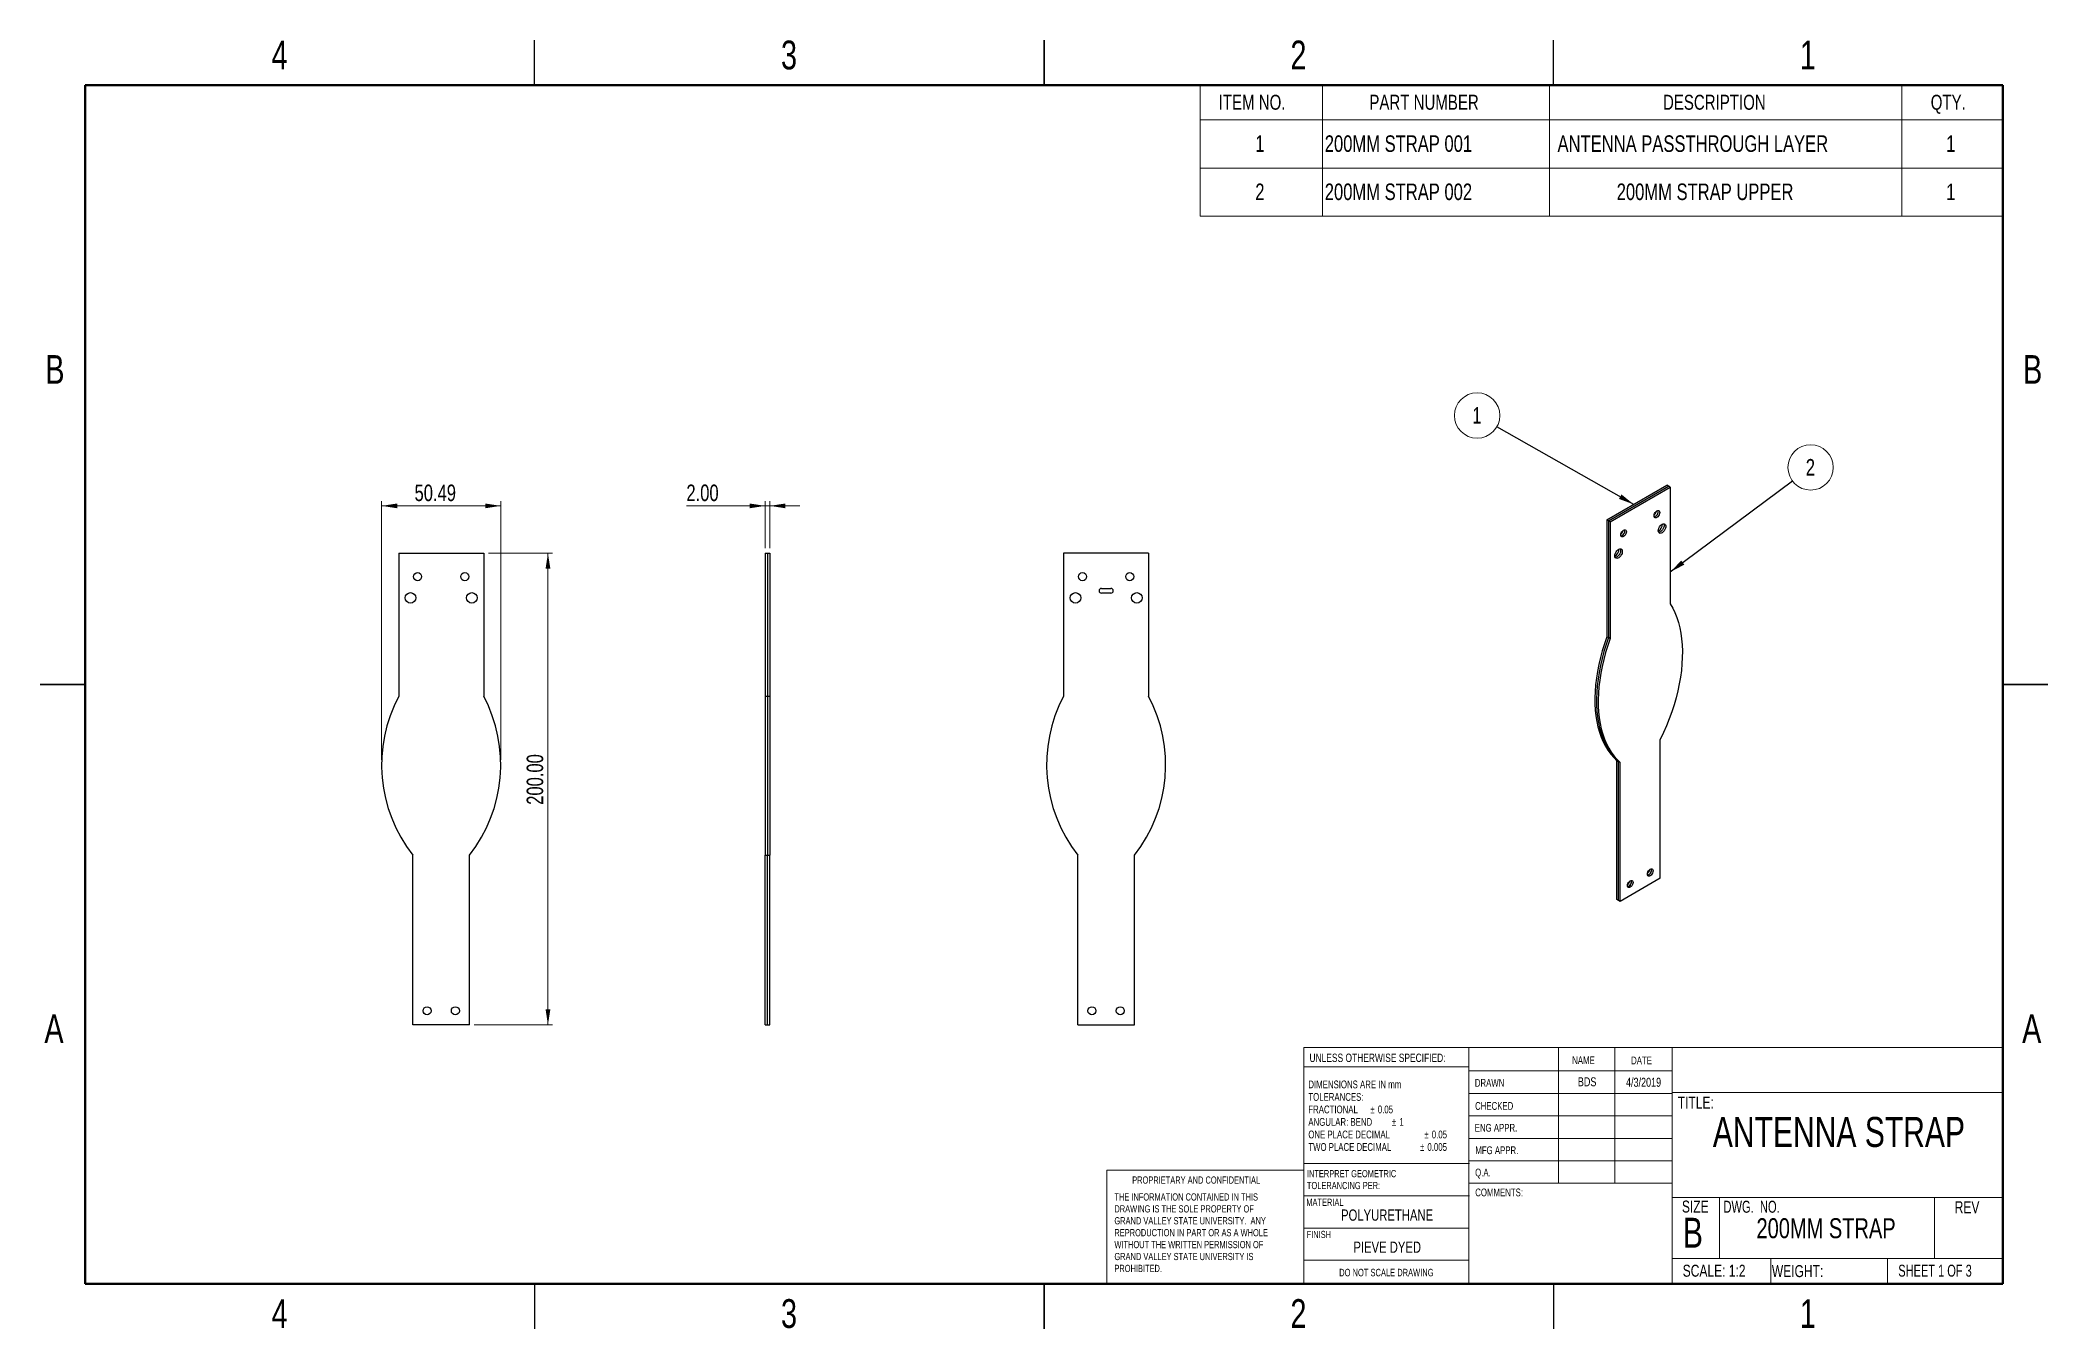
# Model space of a CAD drawing. Header units: millimetres. Extents: x 3 to 429, y 3 to 276.
import ezdxf

# ---------------------------------------------------------------- set-up
doc = ezdxf.new("R2010")
doc.units = ezdxf.units.MM
doc.header["$PDSIZE"] = -1
doc.styles.add('SLDTEXTSTYLE0', font='TXT', dxfattribs={"width": 0.75})
doc.styles.add('SLDTEXTSTYLE1', font='TXT', dxfattribs={"width": 0.6875})
doc.styles.add('SLDTEXTSTYLE2', font='TXT', dxfattribs={"width": 0.694444})
doc.dimstyles.new('SLDDIMSTYLE0', dxfattribs={"dimtxt": 3.5, "dimasz": 3.302, "dimexe": 0, "dimexo": 0.0625, "dimgap": 0.875, "dimtad": 1, "dimlfac": 2, "dimrnd": 1e-09, "dimzin": 12, "dimdsep": 46, "dimtxsty": 'SLDTEXTSTYLE0', "dimsah": 1, "dimcen": 0.09, "dimadec": 0, "dimazin": 3, "dimtfac": 1, "dimtmove": 0, "dimatfit": 0, "dimfxl": 1, "dimfrac": 2, "dimtolj": 1, "dimtzin": 12, "dimarcsym": 0})
doc.dimstyles.new('SLDDIMSTYLE1', dxfattribs={"dimtxt": 3.5, "dimasz": 3.302, "dimexe": 0, "dimexo": 0.0625, "dimgap": 0.875, "dimtad": 1, "dimlfac": 2, "dimrnd": 1e-09, "dimzin": 4, "dimdsep": 46, "dimtxsty": 'SLDTEXTSTYLE0', "dimsah": 1, "dimcen": 0.09, "dimadec": 0, "dimazin": 1, "dimtfac": 1, "dimtofl": 0, "dimtmove": 0, "dimatfit": 3, "dimfxl": 1, "dimfrac": 2, "dimtolj": 1, "dimtzin": 12, "dimarcsym": 0})
doc.dimstyles.new('SLDDIMSTYLE2', dxfattribs={"dimtxt": 3.5, "dimasz": 3.302, "dimexe": 0, "dimexo": 0.0625, "dimgap": 0.875, "dimtad": 1, "dimlfac": 2, "dimrnd": 1e-09, "dimzin": 4, "dimdsep": 46, "dimtxsty": 'SLDTEXTSTYLE0', "dimsah": 1, "dimcen": 0.09, "dimadec": 0, "dimazin": 1, "dimtfac": 1, "dimtmove": 0, "dimatfit": 0, "dimfxl": 1, "dimfrac": 2, "dimtolj": 1, "dimtzin": 12, "dimarcsym": 0})
doc.dimstyles.new('SLDDIMSTYLE3', dxfattribs={"dimtxt": 0.18, "dimasz": 3.302, "dimexe": 0, "dimexo": 0.0625, "dimgap": 0, "dimtad": 0, "dimtih": 1, "dimtoh": 1, "dimdec": 0, "dimrnd": 1e-09, "dimzin": 0, "dimdsep": 46, "dimtxsty": 'Standard', "dimsah": 1, "dimcen": 0.09, "dimadec": 0, "dimazin": 0, "dimtfac": 3.302, "dimtdec": 0, "dimtofl": 0, "dimtmove": 0, "dimatfit": 3, "dimfxl": 1, "dimfrac": 2, "dimtolj": 1, "dimtzin": 0, "dimarcsym": 0})

# ---------------------------------------------------------------- blocks, each defined once
blk = doc.blocks.new('SW_NOTE_0')
at = {"color": 0, "linetype": 'Continuous', "lineweight": 0, "char_height": 1.524, "attachment_point": 1, "style": 'SLDTEXTSTYLE0'}
for s, insert in [('INTERPRET GEOMETRIC', (0, 1.96)), ('TOLERANCING PER:', (0, -0.56))]:
    blk.add_mtext(s, dxfattribs=dict(at, insert=insert))
blk = doc.blocks.new('SW_NOTE_1')
at = {"color": 0, "linetype": 'Continuous', "lineweight": 0, "attachment_point": 1, "style": 'SLDTEXTSTYLE0'}
for s, insert, char_height in [('DIMENSIONS ARE IN mm', (0, 2.13), 1.651), ('TOLERANCES:', (0, -0.52), 1.651), ('FRACTIONAL', (0, -3.17), 1.651), ('%%p', (13.15, -3.17), 1.651), ('0.05', (14.72, -3.17), 1.651), ('ANGULAR: BEND', (0, -5.82), 1.651), ('ONE PLACE DECIMAL', (0, -8.48), 1.651), ('%%p', (17.71, -5.82), 1.651), ('1', (19.28, -5.82), 1.65), ('0.05', (26.16, -8.48), 1.651), ('TWO PLACE DECIMAL', (0, -11.13), 1.651), ('%%p', (23.66, -11.13), 1.651), ('%%p', (24.59, -8.48), 1.651), ('0.005', (25.23, -11.13), 1.651)]:
    blk.add_mtext(s, dxfattribs=dict(at, insert=insert, char_height=char_height))
blk = doc.blocks.new('SW_NOTE_2')
at = {"color": 0, "linetype": 'Continuous', "lineweight": 0, "char_height": 1.524, "attachment_point": 1, "style": 'SLDTEXTSTYLE0'}
for s, insert in [('THE INFORMATION CONTAINED IN THIS', (0, 1.96)), ('GRAND VALLEY STATE UNIVERSITY.  ANY', (0, -3.08)), ('DRAWING IS THE SOLE PROPERTY OF', (0, -0.56)), ('WITHOUT THE WRITTEN PERMISSION OF', (0, -8.13)), ('REPRODUCTION IN PART OR AS A WHOLE', (0, -5.61)), ('GRAND VALLEY STATE UNIVERSITY IS', (0, -10.66)), ('PROHIBITED.', (0, -13.18))]:
    blk.add_mtext(s, dxfattribs=dict(at, insert=insert))
blk = doc.blocks.new('SW_TABLEANNOTATION_0')
at = {"color": 0, "linetype": 'Continuous', "lineweight": 0}
for p, q in [((0, 0), (0, -27.75)), ((170.08, 0), (0, 0)), ((25.88, 0), (25.88, -7.33)), ((74.03, 0), (74.03, -7.33)), ((148.65, 0), (148.65, -7.33)), ((170.08, -27.75), (170.08, 0)), ((0, -7.33), (170.08, -7.33)), ((25.88, -7.33), (25.88, -27.75)), ((74.03, -7.33), (74.03, -27.75)), ((148.65, -7.33), (148.65, -27.75)), ((0, -17.54), (170.08, -17.54)), ((0, -27.75), (170.08, -27.75))]:
    blk.add_line(p, q, dxfattribs=at)
at = {"color": 0, "linetype": 'Continuous', "lineweight": 0, "attachment_point": 1, "style": 'SLDTEXTSTYLE0'}
for s, insert, char_height in [('ITEM NO.', (3.9, -2.02), 3.175), ('PART NUMBER', (35.83, -2.02), 3.175), ('DESCRIPTION', (98.05, -2.02), 3.175), ('QTY.', (154.78, -2.02), 3.175), ('1', (11.65, -10.62), 3.5), ('200MM STRAP 001', (26.38, -10.62), 3.5), ('ANTENNA PASSTHROUGH LAYER', (75.7, -10.62), 3.5), ('1', (158.07, -10.62), 3.5), ('2', (11.65, -20.83), 3.5), ('200MM STRAP 002', (26.38, -20.83), 3.5), ('200MM STRAP UPPER', (88.24, -20.83), 3.5), ('1', (158.07, -20.83), 3.5)]:
    blk.add_mtext(s, dxfattribs=dict(at, insert=insert, char_height=char_height))
blk = doc.blocks.new('_D')
at = {"color": 7, "linetype": 'Continuous', "lineweight": 18}
for p, q in [((75.54, 123.72), (75.54, 178.57)), ((75.54, 177.57), (100.78, 177.57)), ((100.78, 123.72), (100.78, 178.57))]:
    blk.add_line(p, q, dxfattribs=at)
for points in [[(75.54, 177.57), (78.84, 177.06), (78.84, 178.07)], [(100.78, 177.57), (97.48, 178.07), (97.48, 177.06)]]:
    blk.add_solid(points, dxfattribs=at)
at = {"color": 7, "linetype": 'Continuous', "lineweight": 18, "insert": (82.51, 182.08), "char_height": 3.5, "attachment_point": 1, "style": 'SLDTEXTSTYLE0'}
blk.add_mtext('50.49', dxfattribs=at)
blk = doc.blocks.new('_D_1')
at = {"color": 7, "linetype": 'Continuous', "lineweight": 18}
for p, q in [((98.16, 167.57), (111.78, 167.57)), ((110.78, 167.57), (110.78, 67.57)), ((95.16, 67.57), (111.78, 67.57))]:
    blk.add_line(p, q, dxfattribs=at)
for points in [[(110.78, 167.57), (110.28, 164.26), (111.29, 164.26)], [(110.78, 67.57), (111.29, 70.87), (110.28, 70.87)]]:
    blk.add_solid(points, dxfattribs=at)
at = {"color": 7, "linetype": 'Continuous', "lineweight": 18, "insert": (106.27, 114.22), "char_height": 3.5, "attachment_point": 1, "rotation": 90, "style": 'SLDTEXTSTYLE0'}
blk.add_mtext('200.00', dxfattribs=at)
blk = doc.blocks.new('_D_2')
at = {"color": 7, "linetype": 'Continuous', "lineweight": 18}
for p, q in [((156.81, 177.57), (140.12, 177.57)), ((156.81, 168.57), (156.81, 178.57)), ((156.81, 177.57), (157.81, 177.57)), ((157.81, 168.57), (157.81, 178.57)), ((157.81, 177.57), (164.16, 177.57))]:
    blk.add_line(p, q, dxfattribs=at)
for points in [[(156.81, 177.57), (153.51, 178.07), (153.51, 177.06)], [(157.81, 177.57), (161.11, 177.06), (161.11, 178.07)]]:
    blk.add_solid(points, dxfattribs=at)
at = {"color": 7, "linetype": 'Continuous', "lineweight": 18, "insert": (140.12, 182.08), "char_height": 3.5, "attachment_point": 1, "style": 'SLDTEXTSTYLE0'}
blk.add_mtext('2.00', dxfattribs=at)
blk = doc.blocks.new('SW_NOTE_3')
at = {"color": 0, "linetype": 'Continuous', "lineweight": 0}
blk.add_circle((-4.18, 2.37), 4.81, dxfattribs=at)
at = {"color": 0, "linetype": 'Continuous', "lineweight": 0, "insert": (-4.22, 4.15), "char_height": 3.5, "attachment_point": 2, "style": 'SLDTEXTSTYLE0'}
blk.add_mtext('1', dxfattribs=at)
blk = doc.blocks.new('SW_NOTE_4')
at = {"color": 0, "linetype": 'Continuous', "lineweight": 0}
blk.add_circle((3.86, 2.87), 4.81, dxfattribs=at)
at = {"color": 0, "linetype": 'Continuous', "lineweight": 0, "insert": (3.82, 4.65), "char_height": 3.5, "attachment_point": 2, "style": 'SLDTEXTSTYLE0'}
blk.add_mtext('2', dxfattribs=at)

msp = doc.modelspace()

# ---------------------------------------------------------------- linework, layer by layer
at = {"color": 7, "linetype": 'Continuous', "lineweight": 25}
for p, q in [((107.95, 266.7), (107.95, 276.225)), ((215.9, 276.225), (215.9, 266.7)), ((215.9, 266.7), (215.9, 276.225)), ((323.85, 266.7), (323.85, 276.225)), ((335.1848, 174.598), (347.9127, 181.9457)), ((335.5383, 174.3939), (348.2663, 181.7416)), ((335.8919, 174.1898), (348.6198, 181.5375)), ((348.2663, 181.7416), (347.9127, 181.9457)), ((348.6198, 181.5375), (348.2663, 181.7416)), ((348.6198, 181.5375), (348.6198, 156.7893)), ((335.5383, 174.3939), (335.1848, 174.598)), ((335.1848, 174.598), (335.1848, 149.8498)), ((335.5383, 174.3939), (335.5383, 149.6457)), ((335.8919, 174.1898), (335.5383, 174.3939)), ((335.8919, 174.1898), (335.8919, 149.4416)), ((79.1617, 167.5664), (79.1617, 137.2579)), ((79.1617, 167.5664), (97.1617, 167.5664)), ((97.1617, 167.5664), (97.1617, 137.2579)), ((156.8111, 167.5664), (157.3111, 167.5664)), ((156.8111, 167.5664), (156.8111, 137.2579)), ((157.3111, 167.5664), (157.8111, 167.5664)), ((157.3111, 167.5664), (157.3111, 137.2579)), ((157.8111, 167.5664), (157.8111, 137.2579)), ((220.0644, 167.5664), (220.0644, 137.2579)), ((238.0644, 167.5664), (220.0644, 167.5664)), ((238.0644, 167.5664), (238.0644, 137.2579)), ((228.0644, 160.0664), (230.0644, 160.0664)), ((230.0644, 159.0664), (228.0644, 159.0664)), ((335.5383, 149.6457), (335.1848, 149.8498)), ((335.8919, 149.4416), (335.5383, 149.6457)), ((3.175, 139.7), (12.7, 139.7)), ((12.7, 139.7), (3.175, 139.7)), ((156.8111, 137.2579), (156.8111, 103.5664)), ((156.8111, 137.2579), (157.3111, 137.2579)), ((157.3111, 137.2579), (157.3111, 103.5664)), ((157.3111, 137.2579), (157.8111, 137.2579)), ((157.8111, 137.2579), (157.8111, 103.5664)), ((428.625, 139.7), (419.1, 139.7)), ((419.1, 139.7), (428.625, 139.7)), ((346.4985, 98.6588), (346.4985, 128.0543)), ((337.6597, 123.3599), (337.3061, 123.564)), ((337.3061, 94.1685), (337.3061, 123.564)), ((337.6597, 93.9644), (337.6597, 123.3599)), ((338.0132, 123.1558), (337.6597, 123.3599)), ((338.0132, 93.7603), (338.0132, 123.1558)), ((82.1617, 67.5664), (82.1617, 103.5664)), ((94.1617, 67.5664), (94.1617, 103.5664)), ((156.8111, 103.5664), (157.3111, 103.5664)), ((156.8111, 67.5664), (156.8111, 103.5664)), ((157.3111, 103.5664), (157.8111, 103.5664)), ((157.3111, 67.5664), (157.3111, 103.5664)), ((157.8111, 67.5664), (157.8111, 103.5664)), ((223.0644, 67.5664), (223.0644, 103.5664)), ((235.0644, 67.5664), (235.0644, 103.5664)), ((346.4985, 98.6588), (338.0132, 93.7603)), ((337.6597, 93.9644), (337.3061, 94.1685)), ((338.0132, 93.7603), (337.6597, 93.9644)), ((94.1617, 67.5664), (82.1617, 67.5664)), ((156.8111, 67.5664), (157.3111, 67.5664)), ((157.3111, 67.5664), (157.8111, 67.5664)), ((223.0644, 67.5664), (235.0644, 67.5664)), ((107.95, 12.7), (107.95, 3.175)), ((215.9, 3.175), (215.9, 12.7)), ((215.9, 12.7), (215.9, 3.175)), ((323.85, 12.7), (323.85, 3.175))]:
    msp.add_line(p, q, dxfattribs=at)
at = {"color": 7, "linetype": 'Continuous', "lineweight": 50}
for p, q in [((12.7, 12.7), (12.7, 266.7)), ((12.7, 266.7), (419.1, 266.7)), ((419.1, 266.7), (419.1, 12.7)), ((419.1, 12.7), (12.7, 12.7))]:
    msp.add_line(p, q, dxfattribs=at)
at = {"color": 7, "linetype": 'Continuous', "lineweight": 18}
for p, q in [((270.9737, 12.7), (270.9737, 62.782)), ((270.9737, 62.782), (419.1, 62.782)), ((305.9481, 62.782), (305.9481, 12.7)), ((324.9601, 62.782), (324.9601, 34.0194)), ((336.8607, 62.782), (336.8607, 34.0194)), ((349.0285, 62.782), (349.0285, 12.7)), ((305.9481, 58.6742), (270.9737, 58.6742)), ((305.9481, 57.8319), (349.0285, 57.8319)), ((305.9481, 53.0694), (349.0285, 53.0694)), ((349.0285, 53.2688), (419.1, 53.2688)), ((305.9481, 48.3069), (349.0285, 48.3069)), ((349.0285, 43.5444), (305.9481, 43.5444)), ((349.0285, 38.7819), (305.9481, 38.7819)), ((229.2389, 12.7), (229.2389, 36.7927)), ((270.9737, 36.7927), (229.2389, 36.7927)), ((270.9737, 38.1946), (306.0626, 38.1946)), ((270.9737, 31.3366), (306.0626, 31.3366)), ((349.0285, 34.0194), (306.0626, 34.0194)), ((349.0285, 30.9845), (419.1, 30.9845)), ((359.0753, 30.9845), (359.0753, 18.1073)), ((404.5728, 30.9845), (404.5728, 18.1073)), ((270.9737, 24.4786), (305.9481, 24.4786)), ((270.9737, 17.7119), (305.9481, 17.7119)), ((349.0285, 18.1073), (419.1, 18.1073)), ((369.9362, 18.1073), (369.9362, 12.7)), ((394.6227, 18.1073), (394.6227, 12.7))]:
    msp.add_line(p, q, dxfattribs=at)
at = {"color": 7, "linetype": 'Continuous', "lineweight": 25, "flags": 128}
for points in [[(345.1904, 175.475), (345.2198, 175.7065), (345.3051, 175.9492), (345.4381, 176.1795), (345.6057, 176.3748), (345.7914, 176.516), (345.9771, 176.5893), (346.1447, 176.5874), (346.2776, 176.5106), (346.363, 176.3664), (346.3924, 176.1689), (346.363, 175.9375), (346.2776, 175.6947), (346.1447, 175.4644), (345.9771, 175.2691), (345.7914, 175.1279), (345.6057, 175.0547), (345.4381, 175.0565), (345.3051, 175.1333), (345.2198, 175.2775), (345.1904, 175.475)], [(338.1193, 171.393), (338.1487, 171.6244), (338.2341, 171.8672), (338.367, 172.0975), (338.5346, 172.2928), (338.7203, 172.434), (338.9061, 172.5072), (339.0736, 172.5054), (339.2066, 172.4286), (339.292, 172.2844), (339.3214, 172.0869), (339.292, 171.8554), (339.2066, 171.6127), (339.0736, 171.3824), (338.9061, 171.1871), (338.7203, 171.0459), (338.5346, 170.9726), (338.367, 170.9745), (338.2341, 171.0513), (338.1487, 171.1955), (338.1193, 171.393)], [(346.0566, 172.3006), (346.0861, 172.5655), (346.1724, 172.8448), (346.3091, 173.1177), (346.4861, 173.3642), (346.6902, 173.5658), (346.9063, 173.7076), (347.1185, 173.7792), (347.3108, 173.7751), (347.4691, 173.6958), (347.5817, 173.547), (347.6401, 173.3399), (347.6401, 173.0897), (347.5817, 172.8151), (347.4691, 172.5363), (347.3108, 172.2742), (347.1185, 172.0481), (346.9063, 171.8747), (346.6902, 171.767), (346.4861, 171.7329), (346.3091, 171.775), (346.1724, 171.8902), (346.0861, 172.0698), (346.0566, 172.3006)], [(347.2092, 173.7868), (347.2281, 173.7511), (347.2866, 173.544), (347.2866, 173.2938), (347.2281, 173.0192), (347.1156, 172.7404), (346.9572, 172.4783), (346.7649, 172.2522), (346.5528, 172.0788), (346.3367, 171.9711), (346.1413, 171.9369)], [(347.2092, 173.7868), (347.2281, 173.7511), (347.2866, 173.544), (347.2866, 173.2938), (347.2281, 173.0192), (347.1156, 172.7404), (346.9572, 172.4783), (346.7649, 172.2522), (346.5528, 172.0788), (346.3367, 171.9711), (346.1413, 171.9369)], [(336.8642, 166.994), (336.8937, 167.2588), (336.98, 167.5381), (337.1167, 167.8111), (337.2937, 168.0575), (337.4978, 168.2591), (337.714, 168.401), (337.9261, 168.4725), (338.1184, 168.4685), (338.2767, 168.3891), (338.3893, 168.2404), (338.4478, 168.0332), (338.4478, 167.7831), (338.3893, 167.5084), (338.2767, 167.2297), (338.1184, 166.9675), (337.9261, 166.7414), (337.714, 166.5681), (337.4978, 166.4604), (337.2937, 166.4263), (337.1167, 166.4684), (336.98, 166.5835), (336.8937, 166.7631), (336.8642, 166.994)], [(338.0169, 168.4802), (338.0358, 168.4445), (338.0942, 168.2373), (338.0942, 167.9872), (338.0358, 167.7125), (337.9232, 167.4338), (337.7649, 167.1716), (337.5725, 166.9455), (337.3604, 166.7722), (337.1443, 166.6645), (336.9489, 166.6303)], [(338.0169, 168.4802), (338.0358, 168.4445), (338.0942, 168.2373), (338.0942, 167.9872), (338.0358, 167.7125), (337.9232, 167.4338), (337.7649, 167.1716), (337.5725, 166.9455), (337.3604, 166.7722), (337.1443, 166.6645), (336.9489, 166.6303)], [(348.6198, 156.7893), (349.1324, 155.8967), (349.5902, 154.943), (349.9921, 153.9311), (350.337, 152.8635), (350.6239, 151.7434), (350.852, 150.5737), (351.0207, 149.3578), (351.1296, 148.0988), (351.1782, 146.8003), (351.1666, 145.4659), (351.0947, 144.0993), (350.9627, 142.7041), (350.771, 141.2843), (350.5202, 139.8437), (350.2108, 138.3863), (349.8438, 136.9161), (349.4201, 135.4372), (348.941, 133.9537), (348.4078, 132.4695), (347.8218, 130.9888), (347.1848, 129.5157), (346.4985, 128.0543)], [(335.1848, 149.8498), (334.6723, 148.3654), (334.2144, 146.8832), (333.8125, 145.4072), (333.4676, 143.9414), (333.1807, 142.4901), (332.9526, 141.057), (332.7839, 139.6463), (332.675, 138.2616), (332.6264, 136.907), (332.638, 135.586), (332.7099, 134.3024), (332.8419, 133.0596), (333.0336, 131.8611), (333.2845, 130.7101), (333.5938, 129.61), (333.9608, 128.5635), (334.3845, 127.5738), (334.8636, 126.6433), (335.3968, 125.7749), (335.9828, 124.9707), (336.6198, 124.2331), (337.3061, 123.564)], [(335.5383, 149.6457), (335.0258, 148.1613), (334.568, 146.6791), (334.166, 145.2031), (333.8212, 143.7373), (333.5343, 142.286), (333.3061, 140.8529), (333.1374, 139.4422), (333.0286, 138.0575), (332.9799, 136.7029), (332.9916, 135.3819), (333.0635, 134.0983), (333.1955, 132.8555), (333.3871, 131.657), (333.638, 130.506), (333.9474, 129.4059), (334.3144, 128.3594), (334.738, 127.3697), (335.2171, 126.4392), (335.7504, 125.5708), (336.3363, 124.7666), (336.9733, 124.029), (337.6597, 123.3599)], [(335.5383, 149.6457), (335.0258, 148.1613), (334.568, 146.6791), (334.166, 145.2031), (333.8212, 143.7373), (333.5343, 142.286), (333.3061, 140.8529), (333.1374, 139.4422), (333.0286, 138.0575), (332.9799, 136.7029), (332.9916, 135.3819), (333.0635, 134.0983), (333.1955, 132.8555), (333.3871, 131.657), (333.638, 130.506), (333.9474, 129.4059), (334.3144, 128.3594), (334.738, 127.3697), (335.2171, 126.4392), (335.7504, 125.5708), (336.3363, 124.7666), (336.9733, 124.029), (337.6597, 123.3599)], [(335.8919, 149.4416), (335.3794, 147.9572), (334.9215, 146.475), (334.5196, 144.999), (334.1747, 143.5332), (333.8878, 142.0819), (333.6597, 140.6488), (333.491, 139.2381), (333.3822, 137.8534), (333.3335, 136.4988), (333.3451, 135.1778), (333.417, 133.8942), (333.549, 132.6514), (333.7407, 131.4529), (333.9916, 130.3019), (334.3009, 129.2018), (334.668, 128.1553), (335.0916, 127.1656), (335.5707, 126.2351), (336.104, 125.3667), (336.6899, 124.5625), (337.3269, 123.8249), (338.0132, 123.1558)], [(339.5335, 97.0876), (339.5629, 97.3191), (339.6483, 97.5618), (339.7813, 97.7921), (339.9488, 97.9875), (340.1345, 98.1286), (340.3203, 98.2019), (340.4878, 98.2), (340.6208, 98.1232), (340.7062, 97.9791), (340.7356, 97.7816), (340.7062, 97.5501), (340.6208, 97.3073), (340.4878, 97.077), (340.3203, 96.8817), (340.1345, 96.7405), (339.9488, 96.6673), (339.7813, 96.6691), (339.6483, 96.7459), (339.5629, 96.8901), (339.5335, 97.0876)], [(340.382, 97.9857), (340.3526, 98.1832), (340.3442, 98.2061)], [(343.7761, 99.5368), (343.8056, 99.7683), (343.8909, 100.0111), (344.0239, 100.2414), (344.1915, 100.4367), (344.3772, 100.5779), (344.5629, 100.6511), (344.7305, 100.6493), (344.8634, 100.5725), (344.9488, 100.4283), (344.9782, 100.2308), (344.9488, 99.9993), (344.8634, 99.7566), (344.7305, 99.5262), (344.5629, 99.3309), (344.3772, 99.1897), (344.1915, 99.1165), (344.0239, 99.1184), (343.8909, 99.1951), (343.8056, 99.3393), (343.7761, 99.5368)], [(344.6247, 100.4349), (344.5953, 100.6324), (344.5869, 100.6553)]]:
    msp.add_lwpolyline(points, dxfattribs=at)
at = {"color": 7, "linetype": 'Continuous', "lineweight": 25}
for centre, radius in [((83.1617, 162.5664), 0.85), ((93.1617, 162.5664), 0.85), ((224.0644, 162.5664), 0.85), ((234.0644, 162.5664), 0.85), ((81.6617, 158.0664), 1.125), ((94.6617, 158.0664), 1.125), ((222.5644, 158.0664), 1.125), ((235.5644, 158.0664), 1.125), ((85.1617, 70.5664), 0.85), ((91.1617, 70.5664), 0.85), ((226.0644, 70.5664), 0.85), ((232.0644, 70.5664), 0.85)]:
    msp.add_circle(centre, radius, dxfattribs=at)
for centre, radius, start, end in [((344.3385, 176.6607), 1.3543, 309.615067, 350.390312), ((344.9209, 176.3245), 1.1132, 286.024487, 13.980882), ((337.2674, 172.5787), 1.3543, 309.615104, 350.390298), ((337.8498, 172.2425), 1.1132, 286.024463, 13.98092), ((345.291, 173.661), 1.6461, 297.890582, 2.114783), ((336.0986, 168.3544), 1.6461, 297.890578, 2.1148), ((228.0644, 159.5664), 0.5, 90, 270), ((230.0644, 159.5664), 0.5, 270, 90), ((106.5396, 122.7164), 31, 152.025425, 218.151356), ((69.7839, 122.7164), 31, 321.848644, 27.974575), ((247.4423, 122.7164), 31, 152.025425, 218.151356), ((210.6866, 122.7164), 31, 321.848644, 27.974575), ((338.6816, 98.2734), 1.3543, 309.615732, 350.389636), ((339.264, 97.9371), 1.1132, 286.02469, 13.9807), ((339.2041, 97.9864), 1.178, 288.164634, 359.962224), ((342.9242, 100.7226), 1.3543, 309.615732, 350.389636), ((343.5066, 100.3864), 1.1132, 286.02469, 13.9807), ((343.4467, 100.4357), 1.178, 288.164634, 359.962224)]:
    msp.add_arc(centre, radius, start, end, dxfattribs=at)
at = {"color": 7, "linetype": 'Continuous', "lineweight": 0}
for p in [(75.5396, 122.7164), (100.7839, 122.7164)]:
    msp.add_point(p, dxfattribs=at)

# ---------------------------------------------------------------- block references
for name, p in [('SW_TABLEANNOTATION_0', (249.0216, 266.7)), ('SW_NOTE_3', (311.8642, 194.3455)), ('SW_NOTE_4', (374.488, 182.8443)), ('SW_NOTE_1', (271.9173, 53.6662)), ('SW_NOTE_0', (271.6089, 34.8636)), ('SW_NOTE_2', (230.8172, 29.9245))]:
    msp.add_blockref(name, p, dxfattribs=at)

# ---------------------------------------------------------------- texts
for s, insert, char_height, attachment_point, style in [('4', (53.9136, 276.1637), 6.096, 2, 'SLDTEXTSTYLE0'), ('3', (161.8636, 276.1637), 6.096, 2, 'SLDTEXTSTYLE0'), ('2', (269.8136, 276.1637), 6.096, 2, 'SLDTEXTSTYLE0'), ('1', (377.7636, 276.1637), 6.096, 2, 'SLDTEXTSTYLE0'), ('B', (6.3034, 209.5257), 6.096, 2, 'SLDTEXTSTYLE0'), ('B', (425.4034, 209.5257), 6.096, 2, 'SLDTEXTSTYLE0'), ('A', (6.1066, 69.8257), 6.096, 2, 'SLDTEXTSTYLE0'), ('A', (425.2066, 69.8257), 6.096, 2, 'SLDTEXTSTYLE0'), ('UNLESS OTHERWISE SPECIFIED:', (272.158, 61.499), 1.778, 1, 'SLDTEXTSTYLE0'), ('NAME', (327.8238, 60.923), 1.651, 1, 'SLDTEXTSTYLE0'), ('DATE', (340.3149, 60.8789), 1.651, 1, 'SLDTEXTSTYLE0'), ('DRAWN', (307.1966, 56.1227), 1.651, 1, 'SLDTEXTSTYLE0'), ('BDS', (330.9942, 56.4784), 1.905, 2, 'SLDTEXTSTYLE0'), ('4/3/2019', (342.9547, 56.3768), 1.905, 2, 'SLDTEXTSTYLE0'), ('CHECKED', (307.2507, 51.2368), 1.651, 1, 'SLDTEXTSTYLE0'), ('TITLE:', (350.1934, 52.393), 2.54, 1, 'SLDTEXTSTYLE0'), ('ANTENNA STRAP', (384.3506, 48.0717), 6.35, 2, 'SLDTEXTSTYLE0'), ('ENG APPR.', (307.1772, 46.6008), 1.651, 1, 'SLDTEXTSTYLE0'), ('MFG APPR.', (307.3029, 41.8455), 1.651, 1, 'SLDTEXTSTYLE0'), ('PROPRIETARY AND CONFIDENTIAL', (234.5923, 35.4698), 1.524, 1, 'SLDTEXTSTYLE0'), ('Q.A.', (307.2616, 37.123), 1.651, 1, 'SLDTEXTSTYLE0'), ('MATERIAL', (271.4802, 30.753), 1.524, 1, 'SLDTEXTSTYLE0'), ('COMMENTS:', (307.2838, 32.9087), 1.651, 1, 'SLDTEXTSTYLE0'), ('SIZE', (351.0796, 30.358), 2.54, 1, 'SLDTEXTSTYLE0'), ('DWG.  NO.', (359.8807, 30.3225), 2.54, 1, 'SLDTEXTSTYLE2'), ('REV', (408.8849, 30.2233), 2.54, 1, 'SLDTEXTSTYLE0'), ('POLYURETHANE', (288.6019, 28.4706), 2.38125, 2, 'SLDTEXTSTYLE0'), ('B', (351.28, 26.7244), 6.35, 1, 'SLDTEXTSTYLE0'), ('200MM STRAP', (381.6287, 26.6138), 4.233333, 2, 'SLDTEXTSTYLE0'), ('FINISH', (271.5497, 23.9382), 1.524, 1, 'SLDTEXTSTYLE0'), ('PIEVE DYED', (288.6337, 21.6702), 2.38125, 2, 'SLDTEXTSTYLE0'), ('DO NOT SCALE DRAWING', (288.4537, 15.8946), 1.5875, 2, 'SLDTEXTSTYLE0'), ('SCALE: 1:2', (351.2486, 16.7647), 2.54, 1, 'SLDTEXTSTYLE0'), ('WEIGHT:', (370.14, 16.6777), 2.54, 1, 'SLDTEXTSTYLE0'), ('SHEET 1 OF 3', (396.9309, 16.7729), 2.54, 1, 'SLDTEXTSTYLE1'), ('4', (53.9136, 9.4637), 6.096, 2, 'SLDTEXTSTYLE0'), ('3', (161.8636, 9.4637), 6.096, 2, 'SLDTEXTSTYLE0'), ('2', (269.8136, 9.4637), 6.096, 2, 'SLDTEXTSTYLE0'), ('1', (377.7636, 9.4637), 6.096, 2, 'SLDTEXTSTYLE0')]:
    msp.add_mtext(s, dxfattribs=dict(at, insert=insert, char_height=char_height, attachment_point=attachment_point, style=style))

# ---------------------------------------------------------------- dimensions: what is measured, and where the dimension line sits
at = {"color": 7, "linetype": 'Continuous', "lineweight": 18}
for base, p1, p2, dimstyle, picture, middle in [((100.7839, 177.5664), (75.5396, 122.7164), (100.7839, 122.7164), 'SLDDIMSTYLE0', '_D', (88.3312, 177.5664)), ((157.8111, 177.5664), (156.8111, 167.5664), (157.8111, 167.5664), 'SLDDIMSTYLE2', '_D_2', (144.6423, 177.5664))]:
    dim = msp.add_linear_dim(base=base, p1=p1, p2=p2, dimstyle=dimstyle, dxfattribs=at)
    dim.commit()
    dim.dimension.update_dxf_attribs({"geometry": picture, "text_midpoint": middle, "dimtype": 160})
dim = msp.add_linear_dim(base=(110.7839, 67.5664), p1=(97.1617, 167.5664), p2=(94.1617, 67.5664), angle=90, dimstyle='SLDDIMSTYLE1', dxfattribs=at)
dim.commit()
dim.dimension.update_dxf_attribs({"geometry": '_D_1', "text_midpoint": (110.7839, 121.3277), "dimtype": 160})

# ---------------------------------------------------------------- leaders
at = {"color": 7, "linetype": 'Continuous', "lineweight": 0}
for points in [[(340.8773, 177.8842), (311.8642, 194.3455)], [(348.6198, 163.5696), (374.488, 182.8443)]]:
    msp.add_leader(points, dimstyle='SLDDIMSTYLE3', dxfattribs=at)

doc.saveas('drawing.dxf')
